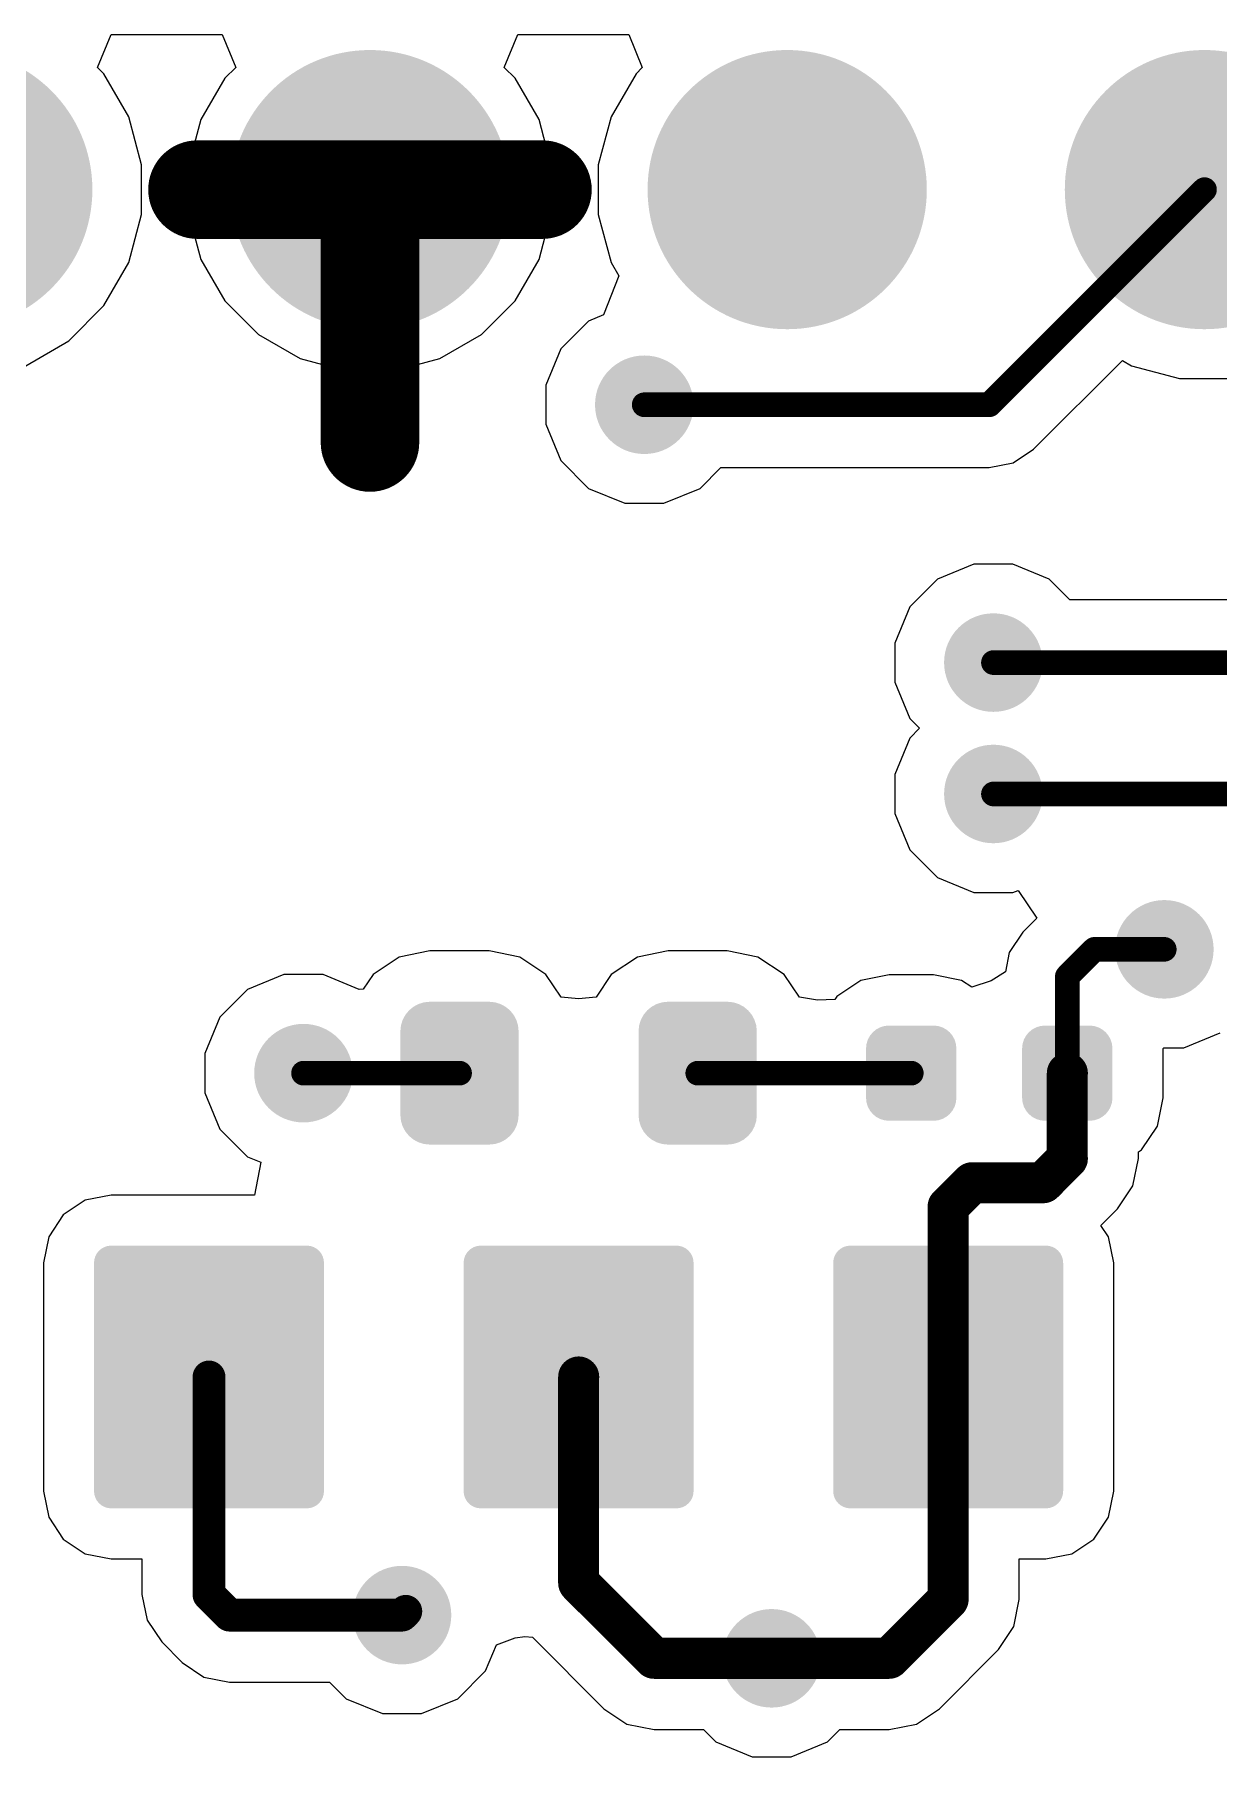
# Model space of a CAD drawing. Header units: inches. Extents: x 0.3 to 40.7, y 0.3 to 25.1.
# Drawn here: x 17.19 to 24.4, y 14.53 to 25.05 of the extents above; entities that cross this region are included whole.
import ezdxf

# ---------------------------------------------------------------- set-up
doc = ezdxf.new("R2010")
doc.units = ezdxf.units.IN
for name, color, linetype in [('Pad Holes', 156, 'Continuous'), ('TOP', 1, 'Continuous'), ('Via Holes', 16, 'Continuous')]:
    doc.layers.add(name, color=color, linetype=linetype)

# ---------------------------------------------------------------- blocks, each defined once
blk = doc.blocks.new('PIN_HEADER_2_54___VERT__1_4POS_F_________1_3471')
at = {"layer": 'Pad Holes'}
h = blk.add_hatch(color=7, dxfattribs=at)
edge = h.paths.add_edge_path()
edge.add_arc((-3.81, 0), 0.5, 0, 360)
h = blk.add_hatch(color=7, dxfattribs=at)
edge = h.paths.add_edge_path()
edge.add_arc((-1.27, 0), 0.5, 0, 360)
h = blk.add_hatch(color=7, dxfattribs=at)
edge = h.paths.add_edge_path()
edge.add_arc((1.27, 0), 0.5, 0, 360)
h = blk.add_hatch(color=7, dxfattribs=at)
edge = h.paths.add_edge_path()
edge.add_arc((3.81, 0), 0.5, 0, 360)
at = {"layer": 'TOP'}
h = blk.add_hatch(color=1, dxfattribs=at)
edge = h.paths.add_edge_path()
edge.add_arc((-3.81, 0), 0.85, 0, 360)
h = blk.add_hatch(color=1, dxfattribs=at)
edge = h.paths.add_edge_path()
edge.add_arc((-1.27, 0), 0.85, 0, 360)
h = blk.add_hatch(color=1, dxfattribs=at)
edge = h.paths.add_edge_path()
edge.add_arc((1.27, 0), 0.85, 0, 360)
h = blk.add_hatch(color=1, dxfattribs=at)
edge = h.paths.add_edge_path()
edge.add_arc((3.81, 0), 0.85, 0, 360)
blk = doc.blocks.new('LEDC1608X80N_AK_3472')
at = {"layer": 'TOP'}
h = blk.add_hatch(color=1, dxfattribs=at)
edge = h.paths.add_edge_path()
edge.add_arc((-0.545, -0.255), 0.18, 270, 360)
edge.add_line((-0.365, -0.255), (-0.365, 0.255))
edge.add_arc((-0.545, 0.255), 0.18, 0, 90)
edge.add_line((-0.545, 0.435), (-0.905, 0.435))
edge.add_arc((-0.905, 0.255), 0.18, 90, 180)
edge.add_line((-1.085, 0.255), (-1.085, -0.255))
edge.add_arc((-0.905, -0.255), 0.18, 180, 270)
edge.add_line((-0.905, -0.435), (-0.545, -0.435))
h = blk.add_hatch(color=1, dxfattribs=at)
edge = h.paths.add_edge_path()
edge.add_arc((0.545, 0.255), 0.18, 90, 180)
edge.add_line((0.365, 0.255), (0.365, -0.255))
edge.add_arc((0.545, -0.255), 0.18, 180, 270)
edge.add_line((0.545, -0.435), (0.905, -0.435))
edge.add_arc((0.905, -0.255), 0.18, 270, 360)
edge.add_line((1.085, -0.255), (1.085, 0.255))
edge.add_arc((0.905, 0.255), 0.18, 0, 90)
edge.add_line((0.905, 0.435), (0.545, 0.435))
blk = doc.blocks.new('TS42_3474')
at = {"layer": 'TOP'}
h = blk.add_hatch(color=1, dxfattribs=at)
edge = h.paths.add_edge_path()
edge.add_arc((-3.505, 1.655), 0.105, 270, 360)
edge.add_line((-3.4, 1.655), (-3.4, 2.845))
edge.add_arc((-3.505, 2.845), 0.105, 0, 90)
edge.add_line((-3.505, 2.95), (-4.895, 2.95))
edge.add_arc((-4.895, 2.845), 0.105, 90, 180)
edge.add_line((-5, 2.845), (-5, 1.655))
edge.add_arc((-4.895, 1.655), 0.105, 180, 270)
edge.add_line((-4.895, 1.55), (-3.505, 1.55))
h = blk.add_hatch(color=1, dxfattribs=at)
edge = h.paths.add_edge_path()
edge.add_arc((4.895, 1.655), 0.105, 270, 360)
edge.add_line((5, 1.655), (5, 2.845))
edge.add_arc((4.895, 2.845), 0.105, 0, 90)
edge.add_line((4.895, 2.95), (3.505, 2.95))
edge.add_arc((3.505, 2.845), 0.105, 90, 180)
edge.add_line((3.4, 2.845), (3.4, 1.655))
edge.add_arc((3.505, 1.655), 0.105, 180, 270)
edge.add_line((3.505, 1.55), (4.895, 1.55))
h = blk.add_hatch(color=1, dxfattribs=at)
edge = h.paths.add_edge_path()
edge.add_arc((4.895, -0.595), 0.105, 270, 360)
edge.add_line((5, -0.595), (5, 0.595))
edge.add_arc((4.895, 0.595), 0.105, 0, 90)
edge.add_line((4.895, 0.7), (3.505, 0.7))
edge.add_arc((3.505, 0.595), 0.105, 90, 180)
edge.add_line((3.4, 0.595), (3.4, -0.595))
edge.add_arc((3.505, -0.595), 0.105, 180, 270)
edge.add_line((3.505, -0.7), (4.895, -0.7))
h = blk.add_hatch(color=1, dxfattribs=at)
edge = h.paths.add_edge_path()
edge.add_arc((-3.505, -2.845), 0.105, 270, 360)
edge.add_line((-3.4, -2.845), (-3.4, -1.655))
edge.add_arc((-3.505, -1.655), 0.105, 0, 90)
edge.add_line((-3.505, -1.55), (-4.895, -1.55))
edge.add_arc((-4.895, -1.655), 0.105, 90, 180)
edge.add_line((-5, -1.655), (-5, -2.845))
edge.add_arc((-4.895, -2.845), 0.105, 180, 270)
edge.add_line((-4.895, -2.95), (-3.505, -2.95))
h = blk.add_hatch(color=1, dxfattribs=at)
edge = h.paths.add_edge_path()
edge.add_arc((4.895, -2.845), 0.105, 270, 360)
edge.add_line((5, -2.845), (5, -1.655))
edge.add_arc((4.895, -1.655), 0.105, 0, 90)
edge.add_line((4.895, -1.55), (3.505, -1.55))
edge.add_arc((3.505, -1.655), 0.105, 90, 180)
edge.add_line((3.4, -1.655), (3.4, -2.845))
edge.add_arc((3.505, -2.845), 0.105, 180, 270)
edge.add_line((3.505, -2.95), (4.895, -2.95))
blk = doc.blocks.new('RES_0402_3478')
at = {"layer": 'TOP'}
h = blk.add_hatch(color=1, dxfattribs=at)
edge = h.paths.add_edge_path()
edge.add_arc((-0.34, -0.15), 0.14, 270, 360)
edge.add_line((-0.2, -0.15), (-0.2, 0.15))
edge.add_arc((-0.34, 0.15), 0.14, 0, 90)
edge.add_line((-0.34, 0.29), (-0.61, 0.29))
edge.add_arc((-0.61, 0.15), 0.14, 90, 180)
edge.add_line((-0.75, 0.15), (-0.75, -0.15))
edge.add_arc((-0.61, -0.15), 0.14, 180, 270)
edge.add_line((-0.61, -0.29), (-0.34, -0.29))
h = blk.add_hatch(color=1, dxfattribs=at)
edge = h.paths.add_edge_path()
edge.add_arc((0.34, 0.15), 0.14, 90, 180)
edge.add_line((0.2, 0.15), (0.2, -0.15))
edge.add_arc((0.34, -0.15), 0.14, 180, 270)
edge.add_line((0.34, -0.29), (0.61, -0.29))
edge.add_arc((0.61, -0.15), 0.14, 270, 360)
edge.add_line((0.75, -0.15), (0.75, 0.15))
edge.add_arc((0.61, 0.15), 0.14, 0, 90)
edge.add_line((0.61, 0.29), (0.34, 0.29))

msp = doc.modelspace()

# ---------------------------------------------------------------- hatches: boundary and pattern name
at = {"layer": 'TOP'}
h = msp.add_hatch(color=1, dxfattribs=at)
edge = h.paths.add_edge_path()
edge.add_arc((20.9, 22.8), 0.3, 0, 360)
h = msp.add_hatch(color=1, dxfattribs=at)
edge = h.paths.add_edge_path()
edge.add_arc((23.025, 21.23), 0.3, 0, 360)
h = msp.add_hatch(color=1, dxfattribs=at)
edge = h.paths.add_edge_path()
edge.add_arc((23.025, 20.43), 0.3, 0, 360)
h = msp.add_hatch(color=1, dxfattribs=at)
edge = h.paths.add_edge_path()
edge.add_arc((24.066, 19.484), 0.3, 0, 360)
h = msp.add_hatch(color=1, dxfattribs=at)
edge = h.paths.add_edge_path()
edge.add_arc((18.825, 18.73), 0.3, 0, 360)
h = msp.add_hatch(color=1, dxfattribs=at)
edge = h.paths.add_edge_path()
edge.add_arc((19.425, 15.43), 0.3, 0, 360)
h = msp.add_hatch(color=1, dxfattribs=at)
edge = h.paths.add_edge_path()
edge.add_arc((21.675, 15.167), 0.3, 0, 360)
at = {"layer": 'Via Holes'}
h = msp.add_hatch(color=7, dxfattribs=at)
edge = h.paths.add_edge_path()
edge.add_arc((20.9, 22.8), 0.15, 0, 360)
h = msp.add_hatch(color=7, dxfattribs=at)
edge = h.paths.add_edge_path()
edge.add_arc((23.025, 21.23), 0.15, 0, 360)
h = msp.add_hatch(color=7, dxfattribs=at)
edge = h.paths.add_edge_path()
edge.add_arc((23.025, 20.43), 0.15, 0, 360)
h = msp.add_hatch(color=7, dxfattribs=at)
edge = h.paths.add_edge_path()
edge.add_arc((24.066, 19.484), 0.15, 0, 360)
h = msp.add_hatch(color=7, dxfattribs=at)
edge = h.paths.add_edge_path()
edge.add_arc((18.825, 18.73), 0.15, 0, 360)
h = msp.add_hatch(color=7, dxfattribs=at)
edge = h.paths.add_edge_path()
edge.add_arc((19.425, 15.43), 0.15, 0, 360)
h = msp.add_hatch(color=7, dxfattribs=at)
edge = h.paths.add_edge_path()
edge.add_arc((21.675, 15.167), 0.15, 0, 360)

# ---------------------------------------------------------------- linework, layer by layer
at = {"layer": 'TOP'}
for p, q in [((17.572, 24.854), (17.655, 25.054)), ((17.655, 25.054), (18.33, 25.054)), ((18.33, 25.054), (18.413, 24.854)), ((20.047, 24.854), (20.13, 25.054)), ((20.13, 25.054), (20.805, 25.054)), ((20.805, 25.054), (20.888, 24.854)), ((17.61, 24.816), (17.572, 24.854)), ((18.413, 24.854), (18.347, 24.788)), ((20.113, 24.788), (20.047, 24.854)), ((20.888, 24.854), (20.85, 24.816)), ((17.762, 24.554), (17.61, 24.816)), ((18.347, 24.788), (18.201, 24.536)), ((20.259, 24.536), (20.113, 24.788)), ((20.85, 24.816), (20.698, 24.554)), ((17.84, 24.261), (17.762, 24.554)), ((18.201, 24.536), (18.126, 24.255)), ((20.334, 24.255), (20.259, 24.536)), ((20.698, 24.554), (20.62, 24.261)), ((17.84, 23.959), (17.84, 24.261)), ((18.126, 24.255), (18.126, 24.21)), ((18.126, 24.21), (20.334, 24.21)), ((20.334, 24.21), (20.334, 24.255)), ((20.62, 24.261), (20.62, 23.959)), ((19.13, 24.01), (18.126, 24.01)), ((18.126, 24.01), (18.126, 23.965)), ((19.13, 23.006), (19.13, 24.01)), ((20.334, 24.01), (19.33, 24.01)), ((19.33, 24.01), (19.33, 23.006)), ((20.334, 23.965), (20.334, 24.01)), ((17.762, 23.666), (17.84, 23.959)), ((18.126, 23.965), (18.201, 23.684)), ((20.259, 23.684), (20.334, 23.965)), ((20.62, 23.959), (20.698, 23.666)), ((18.201, 23.684), (18.347, 23.432)), ((20.113, 23.432), (20.259, 23.684)), ((17.61, 23.404), (17.762, 23.666)), ((20.745, 23.584), (20.652, 23.347)), ((20.698, 23.666), (20.745, 23.585)), ((20.745, 23.585), (20.745, 23.584)), ((17.396, 23.19), (17.61, 23.404)), ((18.347, 23.432), (18.552, 23.227)), ((19.908, 23.227), (20.113, 23.432)), ((20.56, 23.309), (20.391, 23.14)), ((20.652, 23.347), (20.56, 23.309)), ((17.134, 23.038), (17.396, 23.19)), ((18.552, 23.227), (18.804, 23.081)), ((19.656, 23.081), (19.908, 23.227)), ((18.804, 23.081), (19.085, 23.006)), ((19.375, 23.006), (19.656, 23.081)), ((20.391, 23.14), (20.3, 22.919)), ((23.27, 22.53), (23.811, 23.07)), ((23.811, 23.07), (23.866, 23.038)), ((19.085, 23.006), (19.13, 23.006)), ((19.33, 23.006), (19.375, 23.006)), ((23.866, 23.038), (24.159, 22.96)), ((24.159, 22.96), (24.461, 22.96)), ((20.3, 22.919), (20.3, 22.681)), ((20.3, 22.681), (20.391, 22.46)), ((23.146, 22.447), (23.27, 22.53)), ((20.391, 22.46), (20.56, 22.291)), ((21.24, 22.291), (21.366, 22.418)), ((21.366, 22.418), (23, 22.418)), ((23, 22.418), (23.146, 22.447)), ((20.56, 22.291), (20.781, 22.2)), ((20.781, 22.2), (21.019, 22.2)), ((21.019, 22.2), (21.24, 22.291)), ((22.906, 21.83), (22.685, 21.739)), ((23.144, 21.83), (22.906, 21.83)), ((23.365, 21.739), (23.144, 21.83)), ((22.685, 21.739), (22.516, 21.57)), ((23.491, 21.612), (23.365, 21.739)), ((22.516, 21.57), (22.425, 21.349)), ((24.597, 21.612), (23.491, 21.612)), ((22.425, 21.349), (22.425, 21.111)), ((22.425, 21.111), (22.516, 20.89)), ((22.516, 20.89), (22.576, 20.83)), ((22.516, 20.77), (22.425, 20.549)), ((22.576, 20.83), (22.516, 20.77)), ((22.425, 20.549), (22.425, 20.311)), ((22.425, 20.311), (22.516, 20.09)), ((22.516, 20.09), (22.685, 19.921)), ((22.685, 19.921), (22.906, 19.83)), ((22.906, 19.83), (23.144, 19.83)), ((23.144, 19.83), (23.176, 19.843)), ((23.176, 19.843), (23.289, 19.674)), ((23.205, 19.589), (23.122, 19.465)), ((23.289, 19.674), (23.205, 19.589)), ((19.595, 19.474), (19.408, 19.437)), ((19.955, 19.474), (19.595, 19.474)), ((20.142, 19.437), (19.955, 19.474)), ((21.045, 19.474), (20.858, 19.437)), ((21.405, 19.474), (21.045, 19.474)), ((21.592, 19.437), (21.405, 19.474)), ((23.122, 19.465), (23.099, 19.348)), ((19.408, 19.437), (19.249, 19.331)), ((20.301, 19.331), (20.142, 19.437)), ((20.858, 19.437), (20.699, 19.331)), ((21.751, 19.331), (21.592, 19.437)), ((18.706, 19.33), (18.485, 19.239)), ((18.944, 19.33), (18.706, 19.33)), ((19.165, 19.239), (18.944, 19.33)), ((19.249, 19.331), (19.189, 19.241)), ((20.393, 19.193), (20.301, 19.331)), ((20.699, 19.331), (20.607, 19.193)), ((21.844, 19.192), (21.751, 19.331)), ((22.218, 19.294), (22.073, 19.197)), ((22.39, 19.329), (22.218, 19.294)), ((22.66, 19.329), (22.39, 19.329)), ((22.832, 19.294), (22.66, 19.329)), ((22.893, 19.254), (22.832, 19.294)), ((23.011, 19.292), (22.893, 19.254)), ((23.099, 19.348), (23.011, 19.292)), ((18.485, 19.239), (18.316, 19.07)), ((19.189, 19.241), (19.165, 19.239)), ((20.5, 19.182), (20.393, 19.193)), ((20.607, 19.193), (20.5, 19.182)), ((21.954, 19.175), (21.844, 19.192)), ((22.06, 19.178), (21.954, 19.175)), ((22.073, 19.197), (22.06, 19.178)), ((18.316, 19.07), (18.225, 18.849)), ((24.185, 18.884), (24.405, 18.975)), ((18.225, 18.849), (18.225, 18.611)), ((24.059, 18.88), (24.062, 18.884)), ((24.059, 18.58), (24.059, 18.88)), ((24.062, 18.884), (24.185, 18.884)), ((18.225, 18.611), (18.316, 18.39)), ((24.024, 18.408), (24.059, 18.58)), ((18.316, 18.39), (18.485, 18.221)), ((23.927, 18.263), (24.024, 18.408)), ((18.485, 18.221), (18.566, 18.188)), ((23.875, 18.044), (23.908, 18.21)), ((23.908, 18.25), (23.927, 18.263)), ((23.908, 18.21), (23.908, 18.25)), ((18.566, 18.188), (18.526, 17.988)), ((23.781, 17.903), (23.875, 18.044)), ((17.497, 17.956), (17.363, 17.867)), ((17.655, 17.988), (17.497, 17.956)), ((18.526, 17.988), (17.655, 17.988)), ((23.68, 17.802), (23.781, 17.903)), ((17.363, 17.867), (17.274, 17.733)), ((23.726, 17.733), (23.68, 17.802)), ((17.274, 17.733), (17.242, 17.575)), ((23.758, 17.575), (23.726, 17.733)), ((17.242, 17.575), (17.242, 16.185)), ((23.758, 16.185), (23.758, 17.575)), ((17.242, 16.185), (17.274, 16.027)), ((23.726, 16.027), (23.758, 16.185)), ((17.274, 16.027), (17.363, 15.893)), ((23.637, 15.893), (23.726, 16.027)), ((17.363, 15.893), (17.497, 15.803)), ((23.503, 15.803), (23.637, 15.893)), ((17.497, 15.803), (17.655, 15.772)), ((23.345, 15.772), (23.503, 15.803)), ((17.655, 15.772), (17.842, 15.772)), ((17.842, 15.772), (17.842, 15.555)), ((23.183, 15.526), (23.183, 15.772)), ((23.183, 15.772), (23.345, 15.772)), ((17.842, 15.555), (17.842, 15.555)), ((17.842, 15.555), (17.873, 15.399)), ((23.15, 15.36), (23.183, 15.526)), ((17.873, 15.399), (17.962, 15.267)), ((17.962, 15.267), (18.087, 15.142)), ((20, 15.25), (20.113, 15.291)), ((20.113, 15.291), (20.172, 15.299)), ((20.172, 15.299), (20.219, 15.295)), ((20.219, 15.295), (20.653, 14.86)), ((23.056, 15.22), (23.15, 15.36)), ((19.934, 15.09), (20, 15.25)), ((22.697, 14.86), (23.056, 15.22)), ((18.087, 15.142), (18.087, 15.142)), ((18.087, 15.142), (18.219, 15.053)), ((18.219, 15.053), (18.375, 15.022)), ((19.765, 14.921), (19.934, 15.09)), ((18.375, 15.022), (18.984, 15.022)), ((18.984, 15.022), (19.085, 14.921)), ((19.085, 14.921), (19.306, 14.83)), ((19.544, 14.83), (19.765, 14.921)), ((20.653, 14.86), (20.794, 14.766)), ((22.557, 14.766), (22.697, 14.86)), ((19.306, 14.83), (19.544, 14.83)), ((20.794, 14.766), (20.96, 14.733)), ((20.96, 14.733), (21.26, 14.733)), ((21.26, 14.733), (21.335, 14.658)), ((22.015, 14.658), (22.09, 14.733)), ((22.09, 14.733), (22.391, 14.733)), ((22.391, 14.733), (22.557, 14.766)), ((21.335, 14.658), (21.556, 14.567)), ((21.795, 14.567), (22.015, 14.658)), ((21.556, 14.567), (21.795, 14.567))]:
    msp.add_line(p, q, dxfattribs=at)
for points, const_width in [([(18.18, 24.11), (19.23, 24.11)], 0.6), ([(19.23, 24.11), (20.28, 24.11)], 0.6), ([(19.23, 22.57), (19.23, 24.11)], 0.6), ([(23, 22.8), (24.31, 24.11)], 0.15), ([(20.9, 22.8), (23, 22.8)], 0.15), ([(23.025, 21.23), (24.597, 21.23)], 0.15), ([(23.025, 20.43), (24.833, 20.43)], 0.15), ([(23.475, 19.319), (23.64, 19.484)], 0.15), ([(23.64, 19.484), (24.066, 19.484)], 0.15), ([(23.475, 18.73), (23.475, 19.319)], 0.15), ([(23.475, 18.21), (23.475, 18.73)], 0.25), ([(18.825, 18.73), (19.775, 18.73)], 0.15), ([(21.225, 18.73), (22.525, 18.73)], 0.15), ([(23.329, 18.063), (23.475, 18.21)], 0.25), ([(22.75, 17.917), (22.896, 18.063)], 0.25), ([(22.896, 18.063), (23.329, 18.063)], 0.25), ([(22.75, 15.526), (22.75, 17.917)], 0.25), ([(18.25, 15.555), (18.25, 16.88)], 0.2), ([(20.5, 15.626), (20.5, 16.88)], 0.25), ([(20.5, 15.626), (20.96, 15.167)], 0.25), ([(18.25, 15.555), (18.375, 15.43)], 0.2), ([(22.391, 15.167), (22.75, 15.526)], 0.25), ([(18.375, 15.43), (19.425, 15.43)], 0.2), ([(19.425, 15.43), (19.448, 15.453)], 0.2), ([(20.96, 15.167), (21.675, 15.167)], 0.25), ([(21.675, 15.167), (22.391, 15.167)], 0.25)]:
    msp.add_lwpolyline(points, dxfattribs=dict(at, const_width=const_width))
for points, const_width in [([(18.03, 24.11, 1), (18.33, 24.11, 1)], 0.3), ([(19.08, 24.11, 1), (19.38, 24.11, 1)], 0.3), ([(19.08, 24.11, 1), (19.38, 24.11, 1)], 0.3), ([(19.08, 24.11, 1), (19.38, 24.11, 1)], 0.3), ([(20.13, 24.11, 1), (20.43, 24.11, 1)], 0.3), ([(24.273, 24.11, 1), (24.348, 24.11, 1)], 0.075), ([(19.08, 22.57, 1), (19.38, 22.57, 1)], 0.3), ([(20.862, 22.8, 1), (20.937, 22.8, 1)], 0.075), ([(22.963, 22.8, 1), (23.038, 22.8, 1)], 0.075), ([(22.963, 22.8, 1), (23.038, 22.8, 1)], 0.075), ([(22.988, 21.23, 1), (23.063, 21.23, 1)], 0.075), ([(22.988, 20.43, 1), (23.063, 20.43, 1)], 0.075), ([(23.603, 19.484, 1), (23.678, 19.484, 1)], 0.075), ([(23.603, 19.484, 1), (23.678, 19.484, 1)], 0.075), ([(24.028, 19.484, 1), (24.103, 19.484, 1)], 0.075), ([(23.438, 19.319, 1), (23.513, 19.319, 1)], 0.075), ([(23.438, 19.319, 1), (23.513, 19.319, 1)], 0.075), ([(23.413, 18.73, 1), (23.538, 18.73, 1)], 0.125), ([(18.788, 18.73, 1), (18.863, 18.73, 1)], 0.075), ([(19.738, 18.73, 1), (19.813, 18.73, 1)], 0.075), ([(21.188, 18.73, 1), (21.263, 18.73, 1)], 0.075), ([(22.488, 18.73, 1), (22.563, 18.73, 1)], 0.075), ([(23.438, 18.73, 1), (23.513, 18.73, 1)], 0.075), ([(23.413, 18.21, 1), (23.538, 18.21, 1)], 0.125), ([(23.413, 18.21, 1), (23.538, 18.21, 1)], 0.125), ([(22.834, 18.063, 1), (22.959, 18.063, 1)], 0.125), ([(22.834, 18.063, 1), (22.959, 18.063, 1)], 0.125), ([(23.266, 18.063, 1), (23.391, 18.063, 1)], 0.125), ([(23.266, 18.063, 1), (23.391, 18.063, 1)], 0.125), ([(22.687, 17.917, 1), (22.812, 17.917, 1)], 0.125), ([(22.687, 17.917, 1), (22.812, 17.917, 1)], 0.125), ([(18.2, 16.88, 1), (18.3, 16.88, 1)], 0.1), ([(20.438, 16.88, 1), (20.563, 16.88, 1)], 0.125), ([(20.438, 15.626, 1), (20.563, 15.626, 1)], 0.125), ([(20.438, 15.626, 1), (20.563, 15.626, 1)], 0.125), ([(18.2, 15.555, 1), (18.3, 15.555, 1)], 0.1), ([(18.2, 15.555, 1), (18.3, 15.555, 1)], 0.1), ([(22.687, 15.526, 1), (22.812, 15.526, 1)], 0.125), ([(22.687, 15.526, 1), (22.812, 15.526, 1)], 0.125), ([(18.325, 15.43, 1), (18.425, 15.43, 1)], 0.1), ([(18.325, 15.43, 1), (18.425, 15.43, 1)], 0.1), ([(19.375, 15.43, 1), (19.475, 15.43, 1)], 0.1), ([(19.375, 15.43, 1), (19.475, 15.43, 1)], 0.1), ([(19.398, 15.453, 1), (19.498, 15.453, 1)], 0.1), ([(20.897, 15.167, 1), (21.022, 15.167, 1)], 0.125), ([(20.897, 15.167, 1), (21.022, 15.167, 1)], 0.125), ([(21.613, 15.167, 1), (21.738, 15.167, 1)], 0.125), ([(21.613, 15.167, 1), (21.738, 15.167, 1)], 0.125), ([(22.328, 15.167, 1), (22.453, 15.167, 1)], 0.125), ([(22.328, 15.167, 1), (22.453, 15.167, 1)], 0.125)]:
    msp.add_lwpolyline(points, format="xyb", close=True, dxfattribs=dict(at, const_width=const_width))

# ---------------------------------------------------------------- block references
msp.add_blockref('PIN_HEADER_2_54___VERT__1_4POS_F_________1_3471', (20.5, 24.11))
for name, p, rotation in [('LEDC1608X80N_AK_3472', (20.5, 18.73), 180), ('RES_0402_3478', (23, 18.73), 180), ('TS42_3474', (20.5, 12.68), 90)]:
    msp.add_blockref(name, p, dxfattribs=dict(rotation=rotation))

doc.saveas('drawing.dxf')
